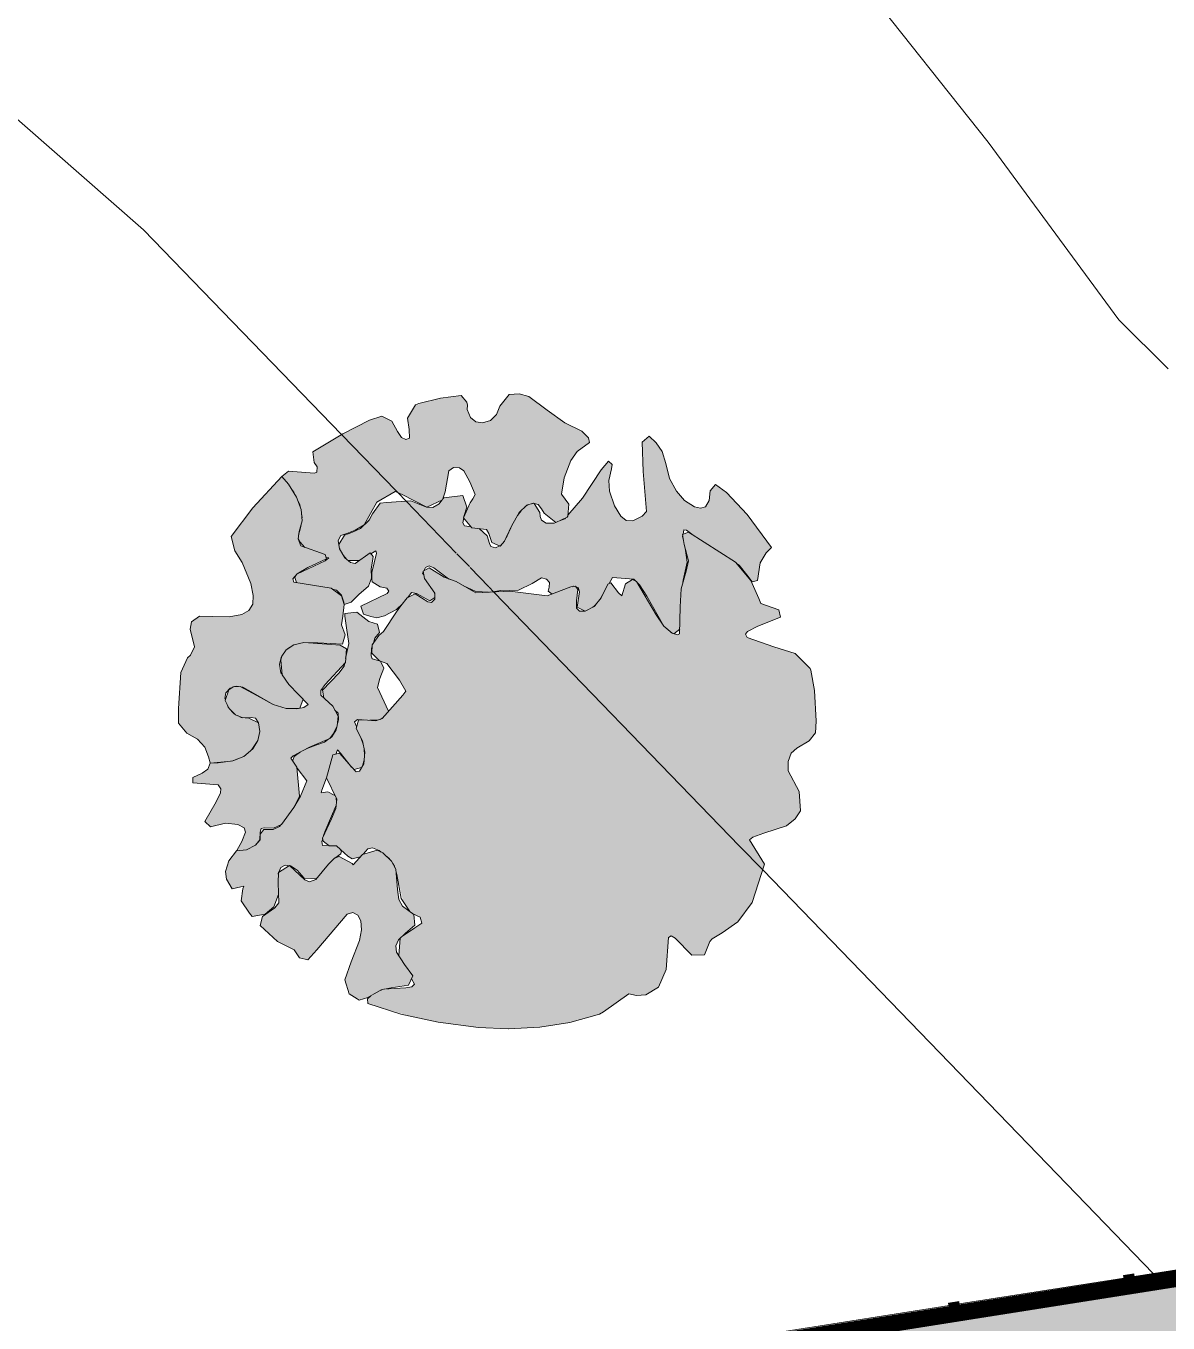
# Model space of a CAD drawing. Header units: metres. Extents: x -490 to 202, y -217 to 332.
# Drawn here: x -93.03 to -79.69, y 69.13 to 84.29 of the extents above; entities that cross this region are included whole.
import ezdxf

# ---------------------------------------------------------------- set-up
doc = ezdxf.new("R2010")
doc.units = ezdxf.units.M
doc.layers.add('1 arbol_dwg', color=8, linetype='Continuous', lineweight=9, true_color=0x767676)
doc.layers.add('C-TOPO-MAJR', color=66, linetype='Continuous', lineweight=18, true_color=0x647b04)
for name, color, linetype, lineweight in [('A-DETL-GENF', 7, 'Continuous', 9), ('A-DETL-THIN', 7, 'Continuous', 9), ('A-FLOR-HRAL', 7, 'Continuous', 9)]:
    doc.layers.add(name, color=color, linetype=linetype, lineweight=lineweight)
doc.layers.add('CUANT MURO PERIMETRAL H2.10', color=4, linetype='Continuous')

# ---------------------------------------------------------------- blocks, each defined once
blk = doc.blocks.new('Barandilla - Plaques lisses - 200x25x4 cm-1834619-PLANTA DE MURO PERIMETRAL')
at = {"layer": 'A-FLOR-HRAL', "true_color": 0xc8cac5}
blk.add_hatch(color=9, dxfattribs=at).paths.add_polyline_path([(0, -1), (0, 1), (0.02, 1), (0.009, -1)])
at = {"layer": 'A-FLOR-HRAL'}
for p, q in [((0.02, 0.975), (0.02, -0.975)), ((0.02, 0.975), (0.02, -0.975)), ((0.03, -0.975), (0.03, 0.975))]:
    blk.add_line(p, q, dxfattribs=at)
blk = doc.blocks.new('Barandilla - Poteau du milieu - 12x12x4 cm-1834624-PLANTA DE MURO PERIMETRAL')
at = {"layer": 'A-FLOR-HRAL', "true_color": 0xc8cac5}
blk.add_hatch(color=9, dxfattribs=at).paths.add_polyline_path([(0, -0.035), (0, 0.035), (0.02, 0.035), (0.02, 0.06), (0.06, 0.06), (0.06, -0.06), (0.02, -0.06), (0.02, -0.035)])
at = {"layer": 'A-FLOR-HRAL'}
for p, q in [((0.02, 0.035), (0, 0.035)), ((0.06, 0.06), (0.02, 0.06)), ((0.02, 0.06), (0.02, 0.035)), ((0.06, 0.06), (0.06, -0.06)), ((0, -0.035), (0.02, -0.035)), ((0.02, -0.035), (0.02, -0.06)), ((0.02, -0.06), (0.06, -0.06))]:
    blk.add_line(p, q, dxfattribs=at)
blk = doc.blocks.new('Barandilla - Plaques lisses - 200x25x4 cm-1834626-PLANTA DE MURO PERIMETRAL')
at = {"layer": 'A-FLOR-HRAL', "true_color": 0xc8cac5}
blk.add_hatch(color=9, dxfattribs=at).paths.add_polyline_path([(0, -1), (0, 1), (0.02, 1), (0.009, -1)])
at = {"layer": 'A-FLOR-HRAL'}
for p, q in [((0.02, 0.975), (0.02, -0.975)), ((0.02, 0.975), (0.02, -0.975)), ((0.03, -0.975), (0.03, 0.975))]:
    blk.add_line(p, q, dxfattribs=at)
blk = doc.blocks.new('Barandilla - Plaques lisses - 200x25x4 cm-1834631-PLANTA DE MURO PERIMETRAL')
at = {"layer": 'A-FLOR-HRAL', "true_color": 0xc8cac5}
blk.add_hatch(color=9, dxfattribs=at).paths.add_polyline_path([(0, -1), (0, 1), (0.02, 1), (0.009, -1)])
at = {"layer": 'A-FLOR-HRAL'}
for p, q in [((0.02, 0.975), (0.02, -0.975)), ((0.02, 0.975), (0.02, -0.975)), ((0.03, -0.975), (0.03, 0.975))]:
    blk.add_line(p, q, dxfattribs=at)
blk = doc.blocks.new('Barandilla - Barandilla-1832181-PLANTA DE MURO PERIMETRAL')
at = {"extrusion": (0, 0, -1), "zscale": -1, "rotation": 81.04723222798538}
for name, p in [('Barandilla - Plaques lisses - 200x25x4 cm-1834619-PLANTA DE MURO PERIMETRAL', (79.114, 69.799)), ('Barandilla - Plaques lisses - 200x25x4 cm-1834626-PLANTA DE MURO PERIMETRAL', (81.159, 69.477)), ('Barandilla - Poteau du milieu - 12x12x4 cm-1834624-PLANTA DE MURO PERIMETRAL', (80.136, 69.638)), ('Barandilla - Plaques lisses - 200x25x4 cm-1834631-PLANTA DE MURO PERIMETRAL', (83.203, 69.155)), ('Barandilla - Poteau du milieu - 12x12x4 cm-1834624-PLANTA DE MURO PERIMETRAL', (82.181, 69.316))]:
    blk.add_blockref(name, p, dxfattribs=at)
blk = doc.blocks.new('1 arbol_dwg-V97-PLANTA DE MURO PERIMETRAL')
at = {"layer": 'A-DETL-GENF', "true_color": 0x004c00, "transparency": 33554483}
for points in [[(-4.917, 6.694), (-4.838, 6.722), (-4.635, 6.907), (-4.597, 7.002), (-4.601, 7.11), (-4.581, 7.254), (-4.616, 7.297), (-4.79, 7.173), (-4.848, 7.188), (-4.91, 7.241), (-4.973, 7.345), (-4.987, 7.442), (-4.958, 7.499), (-4.788, 7.561), (-4.684, 7.626), (-4.538, 7.89), (-4.323, 8.013), (-4.239, 7.981), (-3.95, 7.832), (-3.769, 7.917), (-3.735, 8.023), (-3.695, 8.258), (-3.641, 8.297), (-3.572, 8.292), (-3.52, 8.258), (-3.405, 8.023), (-3.386, 7.981), (-3.523, 7.708), (-3.425, 7.592), (-3.255, 7.572), (-3.227, 7.522), (-3.192, 7.419), (-3.094, 7.377), (-3.045, 7.433), (-2.963, 7.61), (-2.871, 7.77), (-2.784, 7.854), (-2.708, 7.879), (-2.652, 7.861), (-2.581, 7.76), (-2.443, 7.651), (-2.304, 7.727), (-2.294, 7.868), (-2.377, 7.984), (-2.348, 8.175), (-2.268, 8.376), (-2.194, 8.484), (-2.052, 8.586), (-2.062, 8.643), (-2.16, 8.729), (-2.34, 8.816), (-2.759, 9.123), (-2.874, 9.157), (-2.989, 9.15), (-3.1, 9.012), (-3.136, 8.914), (-3.208, 8.846), (-3.302, 8.817), (-3.378, 8.829), (-3.442, 8.881), (-3.482, 8.972), (-3.484, 9.058), (-3.55, 9.135), (-3.794, 9.105), (-4.083, 9.026), (-4.178, 8.871), (-4.154, 8.638), (-4.196, 8.624), (-4.247, 8.647), (-4.296, 8.717), (-4.36, 8.837), (-4.479, 8.895), (-4.622, 8.848), (-4.933, 8.69), (-5.283, 8.479), (-5.269, 8.352), (-5.235, 8.301), (-5.237, 8.242), (-5.263, 8.228), (-5.569, 8.251), (-5.648, 8.191), (-5.532, 8.042), (-5.474, 7.95), (-5.422, 7.805), (-5.41, 7.673), (-5.454, 7.471), (-5.416, 7.404), (-5.376, 7.361), (-5.141, 7.277), (-5.123, 7.247), (-5.099, 7.238), (-5.142, 7.204), (-5.478, 7.038), (-5.494, 7.009), (-5.474, 6.951), (-5.008, 6.863), (-4.946, 6.793), (-4.922, 6.722)], [(-5.995, 3.049), (-5.843, 3.077), (-5.739, 3.161), (-5.685, 3.304), (-5.686, 3.563), (-5.658, 3.621), (-5.608, 3.647), (-5.544, 3.639), (-5.466, 3.589), (-5.377, 3.498), (-5.243, 3.49), (-5.029, 3.731), (-4.958, 3.779), (-4.949, 3.817), (-5.005, 3.864), (-5.026, 3.875), (-5.171, 3.879), (-5.176, 3.938), (-5.158, 3.993), (-5.144, 4.039), (-5.008, 4.382), (-5.026, 4.463), (-5.125, 4.502), (-5.187, 4.494), (-5.181, 4.526), (-5.105, 4.74), (-5.049, 4.937), (-5.009, 4.958), (-4.995, 4.994), (-4.943, 4.937), (-4.803, 4.766), (-4.714, 4.789), (-4.69, 4.856), (-4.681, 4.94), (-4.697, 5.061), (-4.718, 5.128), (-4.779, 5.246), (-4.779, 5.282), (-4.797, 5.324), (-4.763, 5.35), (-4.533, 5.341), (-4.463, 5.372), (-4.399, 5.446), (-4.529, 5.724), (-4.46, 5.964), (-4.507, 6.034), (-4.594, 6.073), (-4.604, 6.096), (-4.589, 6.221), (-4.559, 6.299), (-4.51, 6.379), (-4.529, 6.465), (-4.628, 6.496), (-4.769, 6.604), (-4.909, 6.589), (-4.91, 6.559), (-4.863, 6.238), (-4.92, 5.972), (-5.051, 5.819), (-5.17, 5.689), (-5.157, 5.604), (-5.042, 5.491), (-5.026, 5.461), (-4.989, 5.425), (-4.989, 5.333), (-5.013, 5.229), (-5.084, 5.129), (-5.096, 5.124), (-5.146, 5.086), (-5.364, 5.006), (-5.491, 4.927), (-5.505, 4.909), (-5.515, 4.856), (-5.355, 4.633), (-5.439, 4.436), (-5.505, 4.32), (-5.673, 4.1), (-5.746, 4.063), (-5.858, 4.063), (-5.898, 4.01), (-5.905, 3.935), (-5.954, 3.881), (-6.061, 3.829), (-6.175, 3.815), (-6.265, 3.7), (-6.305, 3.573), (-6.295, 3.483), (-6.226, 3.371), (-6.09, 3.402), (-6.102, 3.37), (-6.12, 3.233), (-6.023, 3.086)]]:
    blk.add_hatch(color=98, dxfattribs=at).paths.add_polyline_path(points)
at = {"layer": 'A-DETL-GENF', "true_color": 0x2f4c26, "transparency": 33554483}
for points in [[(-1.065, 6.352), (-0.997, 6.404), (-0.979, 6.877), (-0.912, 7.203), (-0.955, 7.54), (-0.947, 7.568), (-0.917, 7.563), (-0.812, 7.487), (-0.303, 7.154), (-0.149, 6.959), (-0.086, 6.976), (-0.051, 7.188), (0.012, 7.297), (0.078, 7.362), (-0.21, 7.747), (-0.477, 8.023), (-0.578, 8.095), (-0.64, 8.022), (-0.651, 7.909), (-0.696, 7.835), (-0.752, 7.818), (-0.825, 7.835), (-0.939, 7.91), (-1.037, 8.023), (-1.114, 8.165), (-1.2, 8.481), (-1.27, 8.585), (-1.353, 8.66), (-1.437, 8.593), (-1.406, 8.023), (-1.386, 7.781), (-1.435, 7.725), (-1.545, 7.672), (-1.622, 7.674), (-1.686, 7.727), (-1.759, 7.847), (-1.817, 8.023), (-1.825, 8.143), (-1.787, 8.329), (-1.828, 8.371), (-1.915, 8.267), (-2.16, 7.903), (-2.34, 7.696), (-2.464, 7.646), (-2.569, 7.651), (-2.613, 7.679), (-2.652, 7.802), (-2.708, 7.875), (-2.772, 7.858), (-2.851, 7.789), (-2.892, 7.734), (-3.001, 7.522), (-3.056, 7.419), (-3.094, 7.377), (-3.15, 7.355), (-3.204, 7.37), (-3.227, 7.431), (-3.255, 7.506), (-3.342, 7.582), (-3.513, 7.612), (-3.532, 7.648), (-3.504, 7.769), (-3.484, 7.833), (-3.53, 7.968), (-3.755, 7.942), (-3.769, 7.917), (-3.807, 7.869), (-3.881, 7.829), (-3.96, 7.832), (-4.139, 7.905), (-4.498, 7.877), (-4.684, 7.624), (-4.729, 7.583), (-4.91, 7.509), (-4.92, 7.499), (-4.98, 7.395), (-4.96, 7.325), (-4.891, 7.225), (-4.871, 7.208), (-4.742, 7.207), (-4.616, 7.297), (-4.606, 7.285), (-4.549, 7.322), (-4.541, 7.294), (-4.595, 7.07), (-4.589, 6.96), (-4.499, 6.902), (-4.421, 6.885), (-4.395, 6.849), (-4.415, 6.822), (-4.723, 6.674), (-4.694, 6.583), (-4.537, 6.538), (-4.418, 6.577), (-4.302, 6.642), (-4.199, 6.752), (-4.131, 6.834), (-4.067, 6.82), (-3.918, 6.736), (-3.859, 6.775), (-3.864, 6.834), (-3.984, 7.012), (-4.001, 7.061), (-3.979, 7.109), (-3.968, 7.126), (-3.924, 7.145), (-3.87, 7.121), (-3.681, 6.987), (-3.608, 6.962), (-3.504, 6.904), (-3.378, 6.846), (-3.205, 6.838), (-3.045, 6.859), (-2.879, 6.861), (-2.613, 7.006), (-2.544, 6.982), (-2.52, 6.952), (-2.534, 6.848), (-2.489, 6.814), (-2.215, 6.907), (-2.182, 6.893), (-2.168, 6.844), (-2.194, 6.663), (-2.1, 6.616), (-1.982, 6.688), (-1.906, 6.794), (-1.783, 7.008), (-1.526, 6.986), (-1.465, 6.925), (-1.271, 6.598), (-1.182, 6.44), (-1.081, 6.357)], [(-6.173, 3.819), (-6.061, 3.829), (-5.954, 3.881), (-5.905, 3.943), (-5.901, 4.033), (-5.887, 4.077), (-5.853, 4.083), (-5.745, 4.08), (-5.651, 4.123), (-5.505, 4.32), (-5.439, 4.453), (-5.47, 4.792), (-5.543, 4.897), (-5.515, 4.927), (-5.323, 5.028), (-5.084, 5.129), (-5.042, 5.187), (-4.999, 5.278), (-4.989, 5.388), (-5.049, 5.505), (-5.19, 5.634), (-5.19, 5.689), (-5.085, 5.819), (-4.904, 6.018), (-4.892, 6.177), (-4.963, 6.22), (-5.389, 6.25), (-5.506, 6.223), (-5.595, 6.163), (-5.648, 6.091), (-5.657, 6.044), (-5.644, 5.871), (-5.564, 5.759), (-5.339, 5.527), (-5.389, 5.492), (-5.47, 5.476), (-5.594, 5.48), (-5.749, 5.524), (-6.133, 5.737), (-6.214, 5.733), (-6.265, 5.695), (-6.308, 5.572), (-6.262, 5.477), (-6.189, 5.404), (-6.104, 5.37), (-6.005, 5.375), (-5.953, 5.364), (-5.918, 5.31), (-5.904, 5.209), (-5.926, 5.106), (-5.986, 5.008), (-6.089, 4.917), (-6.22, 4.866), (-6.486, 4.84), (-6.51, 4.771), (-6.578, 4.723), (-6.686, 4.674), (-6.685, 4.61), (-6.391, 4.587), (-6.359, 4.541), (-6.362, 4.495), (-6.415, 4.387), (-6.546, 4.159), (-6.482, 4.095), (-6.304, 4.137), (-6.161, 4.123), (-6.086, 4.086), (-6.073, 4.032), (-6.113, 3.924)], [(-4.744, 2.072), (-4.642, 2.1), (-4.485, 2.191), (-4.369, 2.216), (-4.167, 2.245), (-4.116, 2.354), (-4.306, 2.633), (-4.316, 2.706), (-4.285, 2.775), (-4.093, 2.948), (-4.104, 3.07), (-4.236, 3.168), (-4.281, 3.247), (-4.296, 3.363), (-4.323, 3.614), (-4.366, 3.696), (-4.465, 3.791), (-4.532, 3.825), (-4.705, 3.774), (-4.811, 3.652), (-4.848, 3.681), (-4.976, 3.751), (-5.031, 3.73), (-5.14, 3.614), (-5.251, 3.48), (-5.324, 3.454), (-5.377, 3.478), (-5.558, 3.643), (-5.686, 3.563), (-5.689, 3.443), (-5.682, 3.209), (-5.729, 3.15), (-5.873, 3.048), (-5.899, 2.942), (-5.697, 2.754), (-5.503, 2.66), (-5.442, 2.565), (-5.344, 2.542), (-5.238, 2.66), (-4.884, 3.075), (-4.815, 3.093), (-4.758, 3.062), (-4.723, 2.997), (-4.714, 2.891), (-4.739, 2.769), (-4.912, 2.309), (-4.848, 2.139), (-4.768, 2.085)]]:
    blk.add_hatch(color=89, dxfattribs=at).paths.add_polyline_path(points)
at = {"layer": 'A-DETL-GENF', "true_color": 0x424c26, "transparency": 33554483}
blk.add_hatch(color=69, dxfattribs=at).paths.add_polyline_path([(-6.486, 4.842), (-6.219, 4.869), (-6.089, 4.917), (-5.986, 5.015), (-5.926, 5.106), (-5.904, 5.209), (-5.919, 5.311), (-6.041, 5.37), (-6.121, 5.372), (-6.205, 5.416), (-6.275, 5.495), (-6.312, 5.595), (-6.302, 5.66), (-6.249, 5.716), (-6.18, 5.74), (-6.101, 5.727), (-5.749, 5.524), (-5.594, 5.48), (-5.437, 5.483), (-5.399, 5.588), (-5.515, 5.709), (-5.606, 5.819), (-5.657, 5.897), (-5.675, 5.997), (-5.644, 6.097), (-5.564, 6.187), (-5.506, 6.223), (-5.389, 6.25), (-4.936, 6.236), (-4.91, 6.351), (-4.95, 6.455), (-4.917, 6.694), (-4.949, 6.795), (-5.071, 6.884), (-5.505, 6.956), (-5.518, 6.993), (-5.467, 7.051), (-5.343, 7.125), (-5.123, 7.227), (-5.141, 7.277), (-5.423, 7.378), (-5.455, 7.461), (-5.444, 7.547), (-5.41, 7.673), (-5.422, 7.805), (-5.474, 7.95), (-5.569, 8.101), (-5.648, 8.191), (-5.985, 7.823), (-6.238, 7.488), (-6.196, 7.32), (-6.112, 7.184), (-6.01, 6.94), (-5.98, 6.801), (-5.987, 6.699), (-6.033, 6.624), (-6.116, 6.577), (-6.261, 6.551), (-6.608, 6.558), (-6.703, 6.493), (-6.719, 6.404), (-6.667, 6.2), (-6.715, 6.102), (-6.748, 6.071), (-6.828, 5.899), (-6.855, 5.306), (-6.757, 5.189), (-6.631, 5.122), (-6.548, 5.025), (-6.492, 4.866), (-6.487, 4.843)])
at = {"layer": 'A-DETL-GENF', "true_color": 0x4f7f3f, "transparency": 33554483}
blk.add_hatch(color=87, dxfattribs=at).paths.add_polyline_path([(-2.996, 1.735), (-2.631, 1.754), (-2.28, 1.81), (-1.935, 1.907), (-1.888, 1.933), (-1.593, 2.146), (-1.503, 2.126), (-1.391, 2.132), (-1.245, 2.221), (-1.153, 2.43), (-1.129, 2.801), (-1.096, 2.821), (-1.051, 2.795), (-0.856, 2.598), (-0.705, 2.601), (-0.644, 2.757), (-0.617, 2.789), (-0.5, 2.856), (-0.319, 2.984), (-0.148, 3.213), (-0.005, 3.658), (-0.179, 3.943), (-0.143, 3.976), (0.252, 4.107), (0.353, 4.188), (0.415, 4.282), (0.398, 4.507), (0.27, 4.749), (0.27, 4.861), (0.308, 4.955), (0.373, 5.014), (0.528, 5.112), (0.59, 5.194), (0.598, 5.329), (0.579, 5.688), (0.528, 5.948), (0.352, 6.12), (-0.207, 6.309), (-0.229, 6.347), (-0.204, 6.377), (-0.084, 6.439), (0.18, 6.547), (0.161, 6.633), (-0.05, 6.706), (-0.072, 6.764), (-0.164, 6.976), (-0.345, 7.188), (-0.894, 7.54), (-0.963, 7.514), (-0.944, 7.394), (-0.893, 7.203), (-0.979, 6.877), (-0.998, 6.35), (-1.023, 6.339), (-1.086, 6.359), (-1.182, 6.44), (-1.271, 6.572), (-1.5, 6.964), (-1.549, 6.986), (-1.63, 6.937), (-1.672, 6.794), (-1.711, 6.832), (-1.803, 6.949), (-1.837, 6.931), (-1.913, 6.772), (-1.998, 6.669), (-2.101, 6.615), (-2.168, 6.616), (-2.202, 6.653), (-2.202, 6.736), (-2.186, 6.87), (-2.215, 6.907), (-2.268, 6.899), (-2.544, 6.794), (-2.983, 6.848), (-3.378, 6.831), (-3.608, 6.962), (-3.75, 7.012), (-3.926, 7.124), (-3.995, 7.084), (-3.979, 6.997), (-3.858, 6.826), (-3.86, 6.757), (-3.898, 6.718), (-3.942, 6.727), (-4.088, 6.82), (-4.183, 6.772), (-4.308, 6.61), (-4.46, 6.379), (-4.513, 6.333), (-4.589, 6.221), (-4.594, 6.126), (-4.507, 6.034), (-4.418, 6.006), (-4.27, 5.809), (-4.199, 5.683), (-4.232, 5.635), (-4.473, 5.361), (-4.547, 5.336), (-4.749, 5.341), (-4.779, 5.246), (-4.705, 5.102), (-4.678, 4.967), (-4.69, 4.834), (-4.737, 4.746), (-4.778, 4.74), (-4.848, 4.813), (-4.972, 4.958), (-5.049, 4.937), (-5.125, 4.667), (-5.004, 4.419), (-5.015, 4.312), (-5.066, 4.188), (-5.171, 3.965), (-5.163, 3.928), (-5.093, 3.875), (-5.007, 3.875), (-4.824, 3.721), (-4.731, 3.745), (-4.643, 3.837), (-4.587, 3.849), (-4.51, 3.821), (-4.446, 3.774), (-4.366, 3.696), (-4.316, 3.602), (-4.229, 3.223), (-4.125, 3.085), (-4.03, 3.04), (-4.01, 2.97), (-4.237, 2.82), (-4.262, 2.796), (-4.279, 2.591), (-4.116, 2.354), (-4.132, 2.321), (-4.096, 2.258), (-4.129, 2.225), (-4.306, 2.208), (-4.485, 2.186), (-4.512, 2.175), (-4.646, 2.085), (-4.642, 2.03), (-4.167, 1.889), (-3.82, 1.813), (-3.35, 1.752), (-3.001, 1.735)])
at = {"layer": 'A-DETL-THIN', "color": 76, "true_color": 0x3f7f00}
for p, q in [((-2.851, 7.789), (-2.892, 7.734)), ((-2.772, 7.858), (-2.805, 7.834)), ((-2.7, 7.877), (-2.729, 7.872)), ((-4.976, 7.364), (-4.96, 7.325)), ((-4.926, 7.268), (-4.891, 7.225)), ((-4.871, 7.208), (-4.742, 7.207)), ((-3.859, 6.808), (-3.861, 6.83)), ((-1.934, 6.746), (-1.887, 6.826)), ((-2.01, 6.663), (-1.982, 6.688)), ((-1.065, 6.352), (-0.997, 6.404)), ((-5.594, 5.48), (-5.453, 5.479)), ((-4.618, 5.341), (-4.533, 5.341)), ((-4.499, 5.352), (-4.463, 5.372)), ((-5.996, 5), (-5.926, 5.106)), ((-4.697, 5.061), (-4.718, 5.128)), ((-6.229, 4.865), (-6.089, 4.917)), ((-4.699, 4.817), (-4.687, 4.869)), ((-4.681, 4.94), (-4.684, 4.997)), ((-4.803, 4.766), (-4.714, 4.789)), ((-5.008, 4.382), (-5.013, 4.437)), ((-5.002, 3.871), (-5.026, 3.875)), ((-4.262, 2.796), (-4.279, 2.591)), ((-4.477, 2.193), (-4.512, 2.175))]:
    blk.add_line(p, q, dxfattribs=at)
at = {"layer": 'A-DETL-THIN', "color": 76, "true_color": 0x3f7f00, "flags": 128}
for points in [[(-5.056, 6.873), (-5.008, 6.863), (-4.949, 6.804), (-4.922, 6.722), (-4.917, 6.694), (-4.838, 6.722), (-4.747, 6.812), (-4.635, 6.907), (-4.597, 7.002), (-4.601, 7.11), (-4.585, 7.202), (-4.581, 7.254), (-4.616, 7.297), (-4.79, 7.173), (-4.845, 7.185), (-4.91, 7.241), (-4.973, 7.345), (-4.987, 7.442), (-4.958, 7.499), (-4.888, 7.524), (-4.788, 7.561), (-4.684, 7.626), (-4.538, 7.89), (-4.323, 8.013), (-4.239, 7.981), (-3.95, 7.832), (-3.769, 7.917), (-3.738, 8.009), (-3.695, 8.258), (-3.641, 8.297), (-3.572, 8.292), (-3.52, 8.258), (-3.451, 8.128), (-3.386, 7.981), (-3.413, 7.93), (-3.445, 7.883), (-3.523, 7.708), (-3.425, 7.592), (-3.255, 7.572), (-3.227, 7.522), (-3.192, 7.419), (-3.094, 7.377), (-3.045, 7.433), (-2.963, 7.61), (-2.871, 7.77), (-2.784, 7.854), (-2.708, 7.879), (-2.652, 7.861), (-2.61, 7.811), (-2.581, 7.76), (-2.443, 7.651), (-2.312, 7.713), (-2.304, 7.727), (-2.294, 7.868), (-2.377, 7.984), (-2.348, 8.175), (-2.268, 8.376), (-2.194, 8.484), (-2.052, 8.586), (-2.062, 8.643), (-2.141, 8.72), (-2.34, 8.816), (-2.544, 8.965), (-2.759, 9.123), (-2.874, 9.157), (-2.989, 9.15), (-3.1, 9.012), (-3.136, 8.914), (-3.208, 8.846), (-3.302, 8.817), (-3.378, 8.829), (-3.442, 8.881), (-3.482, 8.972), (-3.478, 9.025), (-3.484, 9.058), (-3.55, 9.135), (-3.794, 9.105), (-4.046, 9.043), (-4.083, 9.026), (-4.178, 8.871), (-4.159, 8.739), (-4.154, 8.638), (-4.196, 8.624), (-4.247, 8.647), (-4.296, 8.717), (-4.36, 8.837), (-4.479, 8.895), (-4.622, 8.848), (-4.933, 8.69), (-5.283, 8.479), (-5.269, 8.352), (-5.235, 8.301), (-5.237, 8.242), (-5.263, 8.228), (-5.569, 8.251), (-5.648, 8.191)], [(-0.332, 7.172), (-0.303, 7.154), (-0.211, 7.042), (-0.149, 6.959), (-0.086, 6.976), (-0.055, 7.18), (0.012, 7.297), (0.078, 7.362), (-0.21, 7.747), (-0.448, 8.002), (-0.578, 8.095), (-0.64, 8.022), (-0.651, 7.909), (-0.696, 7.835), (-0.752, 7.818), (-0.825, 7.835), (-0.939, 7.91), (-1.036, 8.02), (-1.114, 8.165), (-1.16, 8.341), (-1.2, 8.481), (-1.27, 8.585), (-1.353, 8.66), (-1.437, 8.593), (-1.425, 8.247), (-1.386, 7.781), (-1.435, 7.725), (-1.545, 7.672), (-1.622, 7.674), (-1.686, 7.727), (-1.759, 7.847), (-1.817, 8.019), (-1.825, 8.143), (-1.795, 8.278), (-1.787, 8.329), (-1.828, 8.371), (-1.915, 8.267), (-2.132, 7.935), (-2.304, 7.737)], [(-5.389, 6.25), (-5.227, 6.245), (-4.938, 6.229), (-4.906, 6.339), (-4.95, 6.455), (-4.932, 6.559), (-4.917, 6.694), (-4.949, 6.795), (-5.071, 6.884), (-5.505, 6.956), (-5.518, 6.993), (-5.467, 7.051), (-5.343, 7.125), (-5.123, 7.227), (-5.141, 7.277), (-5.423, 7.378), (-5.455, 7.461), (-5.444, 7.547), (-5.41, 7.673), (-5.422, 7.805), (-5.474, 7.95), (-5.569, 8.101), (-5.648, 8.191), (-5.985, 7.823), (-6.238, 7.488), (-6.196, 7.32), (-6.112, 7.184), (-6.01, 6.94), (-5.98, 6.801), (-5.987, 6.699), (-6.033, 6.624), (-6.116, 6.577), (-6.261, 6.551), (-6.458, 6.555), (-6.608, 6.558), (-6.703, 6.493), (-6.719, 6.404), (-6.667, 6.2), (-6.715, 6.102), (-6.748, 6.071), (-6.828, 5.899), (-6.854, 5.477), (-6.855, 5.306), (-6.757, 5.189), (-6.631, 5.122), (-6.548, 5.025), (-6.503, 4.914), (-6.486, 4.842), (-6.486, 4.84), (-6.279, 4.858)], [(-5.532, 8.042), (-5.505, 8.007), (-5.49, 7.976)], [(-5.459, 7.908), (-5.437, 7.861), (-5.432, 7.834)], [(-3.776, 7.914), (-3.807, 7.869), (-3.881, 7.829), (-3.955, 7.83), (-4.062, 7.873), (-4.139, 7.905), (-4.422, 7.885), (-4.498, 7.877), (-4.585, 7.755), (-4.625, 7.679), (-4.729, 7.583), (-4.827, 7.536), (-4.916, 7.506), (-4.98, 7.395)], [(-3.519, 7.718), (-3.518, 7.721), (-3.484, 7.833), (-3.53, 7.968), (-3.755, 7.942), (-3.764, 7.93)], [(-5.417, 7.753), (-5.409, 7.71), (-5.412, 7.694)], [(-2.445, 7.653), (-2.464, 7.646), (-2.556, 7.643), (-2.613, 7.679), (-2.626, 7.721), (-2.633, 7.77), (-2.698, 7.876)], [(-5.422, 7.628), (-5.428, 7.59), (-5.45, 7.505)], [(-3.433, 7.602), (-3.513, 7.612), (-3.532, 7.648), (-3.521, 7.706)], [(-3.098, 7.379), (-3.15, 7.355), (-3.204, 7.37), (-3.221, 7.407), (-3.245, 7.497), (-3.342, 7.582)], [(-2.949, 7.634), (-3.012, 7.497), (-3.025, 7.477)], [(-2.333, 7.703), (-2.34, 7.696), (-2.402, 7.671)], [(-5.454, 7.471), (-5.436, 7.426), (-5.376, 7.361)], [(-4.606, 2.121), (-4.646, 2.085), (-4.642, 2.03), (-4.256, 1.908), (-3.82, 1.813), (-3.35, 1.752), (-3.001, 1.735), (-2.996, 1.735), (-2.631, 1.754), (-2.28, 1.81), (-1.935, 1.907), (-1.888, 1.933), (-1.593, 2.146), (-1.503, 2.126), (-1.391, 2.132), (-1.245, 2.221), (-1.153, 2.43), (-1.129, 2.801), (-1.096, 2.821), (-1.051, 2.795), (-0.856, 2.598), (-0.705, 2.601), (-0.644, 2.757), (-0.617, 2.789), (-0.5, 2.856), (-0.319, 2.984), (-0.148, 3.213), (-0.005, 3.658), (-0.179, 3.943), (-0.143, 3.976), (-0.013, 4.02), (0.252, 4.107), (0.353, 4.188), (0.415, 4.282), (0.398, 4.507), (0.27, 4.749), (0.27, 4.861), (0.308, 4.955), (0.373, 5.014), (0.518, 5.099), (0.59, 5.194), (0.598, 5.329), (0.579, 5.688), (0.535, 5.928), (0.528, 5.948), (0.352, 6.12), (0.103, 6.201), (-0.207, 6.309), (-0.229, 6.347), (-0.204, 6.377), (-0.084, 6.439), (0.18, 6.547), (0.161, 6.633), (-0.05, 6.706), (-0.072, 6.764), (-0.164, 6.976), (-0.345, 7.188), (-0.894, 7.54), (-0.963, 7.514), (-0.944, 7.394), (-0.893, 7.203), (-0.922, 7.083), (-0.979, 6.877), (-0.991, 6.665), (-0.998, 6.35), (-1.023, 6.339), (-1.086, 6.359), (-1.182, 6.44), (-1.271, 6.572), (-1.5, 6.964), (-1.549, 6.986), (-1.63, 6.937), (-1.672, 6.794), (-1.711, 6.832), (-1.803, 6.949), (-1.837, 6.931), (-1.913, 6.772), (-1.998, 6.669), (-2.101, 6.615), (-2.168, 6.616), (-2.202, 6.653), (-2.202, 6.736), (-2.186, 6.87), (-2.215, 6.907), (-2.268, 6.899), (-2.544, 6.794), (-2.983, 6.848), (-3.378, 6.831), (-3.48, 6.889), (-3.608, 6.962), (-3.75, 7.012), (-3.926, 7.124), (-3.995, 7.084), (-3.979, 6.997), (-3.858, 6.826), (-3.86, 6.757), (-3.898, 6.718), (-3.942, 6.727), (-4.088, 6.82), (-4.183, 6.772), (-4.255, 6.678), (-4.308, 6.61), (-4.46, 6.379), (-4.513, 6.333), (-4.589, 6.221), (-4.594, 6.126), (-4.507, 6.034), (-4.418, 6.006), (-4.27, 5.809), (-4.199, 5.683), (-4.232, 5.635), (-4.473, 5.361), (-4.547, 5.336), (-4.695, 5.346), (-4.749, 5.341), (-4.779, 5.246), (-4.705, 5.102), (-4.678, 4.967), (-4.69, 4.834), (-4.737, 4.746), (-4.778, 4.74), (-4.838, 4.801), (-4.972, 4.958), (-5.049, 4.937), (-5.125, 4.667), (-5.004, 4.419), (-5.015, 4.312), (-5.066, 4.188), (-5.171, 3.965), (-5.163, 3.928), (-5.093, 3.875), (-5.007, 3.875), (-4.959, 3.833), (-4.874, 3.755), (-4.824, 3.721), (-4.731, 3.745)], [(-0.951, 7.441), (-0.963, 7.492), (-0.961, 7.5)], [(-0.958, 7.516), (-0.947, 7.568), (-0.917, 7.563), (-0.841, 7.506)], [(-4.606, 7.285), (-4.549, 7.322), (-4.541, 7.294), (-4.595, 7.07), (-4.595, 6.99), (-4.589, 6.96), (-4.499, 6.902), (-4.421, 6.885), (-4.395, 6.849), (-4.415, 6.822), (-4.723, 6.674), (-4.694, 6.583), (-4.605, 6.553), (-4.537, 6.538), (-4.447, 6.561), (-4.308, 6.637), (-4.233, 6.706)], [(-3.074, 7.399), (-3.083, 7.386), (-3.088, 7.383)], [(-0.959, 6.952), (-0.957, 6.98), (-0.909, 7.188), (-0.933, 7.353)], [(-5.131, 7.249), (-5.099, 7.238), (-5.142, 7.204), (-5.47, 7.047)], [(-3.987, 7.089), (-3.968, 7.126), (-3.924, 7.145), (-3.87, 7.121), (-3.699, 6.996), (-3.681, 6.987)], [(-5.478, 7.038), (-5.494, 7.009), (-5.474, 6.951)], [(-3.987, 7.04), (-4.001, 7.061), (-3.994, 7.075)], [(-3.205, 6.838), (-3.089, 6.858), (-2.879, 6.861), (-2.72, 6.94), (-2.613, 7.006), (-2.552, 6.992), (-2.52, 6.952), (-2.524, 6.896), (-2.534, 6.848), (-2.489, 6.814)], [(-1.822, 6.939), (-1.783, 7.008), (-1.533, 6.992), (-1.509, 6.968)], [(-4.174, 6.777), (-4.131, 6.834), (-4.074, 6.824), (-3.918, 6.736), (-3.859, 6.775)], [(-3.522, 6.913), (-3.379, 6.846), (-3.231, 6.837)], [(-2.248, 6.902), (-2.239, 6.907), (-2.231, 6.905)], [(-2.209, 6.899), (-2.182, 6.893), (-2.168, 6.844), (-2.194, 6.663), (-2.101, 6.615)], [(-1.493, 6.953), (-1.465, 6.925), (-1.381, 6.792), (-1.182, 6.44), (-1.081, 6.357)], [(-4.581, 6.232), (-4.559, 6.299), (-4.507, 6.367), (-4.529, 6.465), (-4.628, 6.496), (-4.769, 6.604), (-4.909, 6.589), (-4.91, 6.559), (-4.892, 6.422), (-4.863, 6.238), (-4.901, 6.062)], [(-5.586, 6.168), (-5.58, 6.177), (-5.506, 6.223)], [(-5.645, 5.883), (-5.657, 5.897), (-5.675, 5.997), (-5.649, 6.085)], [(-5.647, 6.093), (-5.647, 6.094), (-5.641, 6.101)], [(-4.51, 6.037), (-4.589, 6.061), (-4.604, 6.096), (-4.598, 6.179), (-4.59, 6.206)], [(-4.912, 6.009), (-4.92, 5.972), (-4.982, 5.891), (-5.17, 5.692), (-5.157, 5.604)], [(-4.399, 5.446), (-4.529, 5.724), (-4.5, 5.829), (-4.455, 5.952), (-4.494, 6.03)], [(-6.306, 5.579), (-6.312, 5.595), (-6.302, 5.66), (-6.249, 5.716), (-6.225, 5.725)], [(-6.199, 5.734), (-6.18, 5.74), (-6.154, 5.736)], [(-6.121, 5.73), (-6.101, 5.727), (-5.979, 5.657), (-5.749, 5.524)], [(-6.267, 5.487), (-6.275, 5.495), (-6.286, 5.527)], [(-5.437, 5.483), (-5.399, 5.588), (-5.41, 5.6)], [(-5.026, 5.461), (-4.989, 5.425), (-4.985, 5.35), (-4.997, 5.299)], [(-6.196, 5.412), (-6.205, 5.416), (-6.233, 5.448)], [(-6.109, 5.372), (-6.121, 5.372), (-6.158, 5.392)], [(-5.904, 5.209), (-5.919, 5.311), (-6.041, 5.37), (-6.074, 5.371)], [(-4.773, 5.267), (-4.797, 5.324), (-4.763, 5.35), (-4.706, 5.345)], [(-5.004, 5.266), (-5.013, 5.229), (-5.063, 5.148), (-5.078, 5.137)], [(-5.096, 5.124), (-5.146, 5.086), (-5.251, 5.049), (-5.364, 5.006)], [(-5.427, 4.973), (-5.502, 4.919), (-5.52, 4.864)], [(-5.014, 4.946), (-4.995, 4.994), (-4.959, 4.958), (-4.831, 4.794)], [(-5.469, 4.781), (-5.355, 4.633), (-5.429, 4.455), (-5.505, 4.32)], [(-5.026, 4.463), (-5.109, 4.505), (-5.187, 4.494), (-5.181, 4.526), (-5.125, 4.667)], [(-5.158, 3.993), (-5.144, 4.039), (-5.011, 4.351)], [(-5.658, 4.12), (-5.673, 4.1), (-5.746, 4.063), (-5.858, 4.063), (-5.898, 4.01), (-5.898, 3.943), (-5.954, 3.881)], [(-5.099, 3.88), (-5.171, 3.879), (-5.179, 3.923), (-5.169, 3.956)], [(-6.175, 3.815), (-6.265, 3.7), (-6.305, 3.573), (-6.295, 3.483), (-6.226, 3.371), (-6.126, 3.393), (-6.09, 3.402), (-6.102, 3.37), (-6.12, 3.233), (-6.023, 3.086), (-5.995, 3.049), (-5.843, 3.077), (-5.739, 3.161), (-5.685, 3.304)], [(-5.03, 3.73), (-5.029, 3.731), (-4.958, 3.779), (-4.949, 3.817), (-4.975, 3.847)], [(-4.697, 3.777), (-4.643, 3.837), (-4.587, 3.849), (-4.51, 3.821), (-4.485, 3.801)], [(-5.682, 3.566), (-5.658, 3.621), (-5.608, 3.647), (-5.561, 3.641)], [(-5.555, 3.64), (-5.544, 3.639), (-5.466, 3.589), (-5.387, 3.498), (-5.243, 3.49)], [(-4.43, 3.757), (-4.395, 3.729), (-4.382, 3.711)], [(-4.351, 3.667), (-4.331, 3.638), (-4.325, 3.618)], [(-5.686, 3.533), (-5.688, 3.552), (-5.686, 3.556)], [(-4.315, 3.581), (-4.302, 3.537), (-4.252, 3.258), (-4.151, 3.105)], [(-4.125, 3.085), (-4.03, 3.04), (-4.01, 2.97), (-4.094, 2.917), (-4.237, 2.82)], [(-4.132, 2.321), (-4.096, 2.258), (-4.129, 2.225), (-4.197, 2.215), (-4.453, 2.198)]]:
    blk.add_lwpolyline(points, dxfattribs=at)
for points in [[(-6.415, 4.387), (-6.546, 4.159), (-6.482, 4.095), (-6.304, 4.137), (-6.161, 4.123), (-6.086, 4.086), (-6.073, 4.032), (-6.113, 3.924), (-6.173, 3.819), (-6.175, 3.815), (-6.061, 3.829), (-5.954, 3.881), (-5.905, 3.943), (-5.901, 4.033), (-5.887, 4.077), (-5.853, 4.083), (-5.745, 4.08), (-5.651, 4.123), (-5.505, 4.32), (-5.439, 4.453), (-5.47, 4.792), (-5.543, 4.897), (-5.515, 4.927), (-5.323, 5.028), (-5.084, 5.129), (-5.042, 5.187), (-4.999, 5.278), (-4.989, 5.388), (-5.049, 5.505), (-5.19, 5.634), (-5.19, 5.689), (-5.139, 5.759), (-4.904, 6.018), (-4.892, 6.177), (-4.963, 6.22), (-5.122, 6.232), (-5.389, 6.25), (-5.506, 6.223), (-5.595, 6.163), (-5.648, 6.091), (-5.657, 6.044), (-5.644, 5.871), (-5.564, 5.759), (-5.339, 5.527), (-5.389, 5.492), (-5.47, 5.476), (-5.594, 5.48), (-5.749, 5.524), (-5.938, 5.63), (-6.133, 5.737), (-6.214, 5.733), (-6.265, 5.695), (-6.308, 5.572), (-6.262, 5.477), (-6.189, 5.404), (-6.104, 5.37), (-6.005, 5.375), (-5.953, 5.364), (-5.918, 5.31), (-5.904, 5.209), (-5.926, 5.106), (-5.986, 5.008), (-6.089, 4.917), (-6.22, 4.866), (-6.391, 4.843), (-6.486, 4.84), (-6.51, 4.771), (-6.578, 4.723), (-6.686, 4.674), (-6.685, 4.61), (-6.391, 4.587), (-6.359, 4.541), (-6.362, 4.495)], [(-4.884, 3.075), (-4.815, 3.093), (-4.758, 3.062), (-4.723, 2.997), (-4.714, 2.891), (-4.739, 2.769), (-4.835, 2.519), (-4.912, 2.309), (-4.859, 2.146), (-4.768, 2.085), (-4.744, 2.072), (-4.642, 2.1), (-4.485, 2.191), (-4.369, 2.216), (-4.167, 2.245), (-4.116, 2.354), (-4.213, 2.489), (-4.306, 2.633), (-4.316, 2.706), (-4.285, 2.775), (-4.2, 2.853), (-4.093, 2.948), (-4.104, 3.07), (-4.236, 3.168), (-4.281, 3.247), (-4.296, 3.363), (-4.316, 3.602), (-4.366, 3.696), (-4.465, 3.791), (-4.532, 3.825), (-4.705, 3.774), (-4.811, 3.652), (-4.824, 3.669), (-4.976, 3.751), (-5.031, 3.73), (-5.101, 3.661), (-5.251, 3.48), (-5.324, 3.454), (-5.377, 3.478), (-5.558, 3.643), (-5.686, 3.563), (-5.689, 3.443), (-5.682, 3.209), (-5.729, 3.15), (-5.873, 3.048), (-5.899, 2.942), (-5.697, 2.754), (-5.503, 2.66), (-5.442, 2.565), (-5.344, 2.542), (-5.238, 2.66)]]:
    blk.add_lwpolyline(points, close=True, dxfattribs=at)

msp = doc.modelspace()

# ---------------------------------------------------------------- hatches: boundary and pattern name
at = {"layer": 'A-DETL-GENF', "true_color": 0x00ffff}
h = msp.add_hatch(color=4, dxfattribs=at)
h.paths.add_polyline_path([(105.222, -46.357), (122.044, -38.544), (121.981, -38.408), (105.295, -46.157), (103.289, -41.838), (98.136, -41.563), (99.098, -23.589), (-20.032, -17.217), (-20.993, -35.193), (-45.109, -33.904), (-45.109, -34.054), (-20.852, -35.351), (-19.89, -17.375), (98.94, -23.731), (97.979, -41.704), (103.191, -41.983), (104.448, -44.691)])
h.paths.add_polyline_path([(-49.96, -33.794), (-48.991, -15.668), (-80.475, -13.984), (-80.624, -13.134), (-80.815, -12.293), (-81.049, -11.462), (-81.324, -10.644), (-81.64, -9.841), (-81.813, -9.445), (-81.95, -9.507), (-81.609, -10.316), (-81.309, -11.141), (-81.053, -11.981), (-80.841, -12.832), (-80.673, -13.694), (-80.605, -14.127), (-49.148, -15.81), (-50.11, -33.786)])
h.paths.add_polyline_path([(-104.928, -26.815), (-93.033, -19.484), (-93.5, -19.151), (-93.515, -19.119), (-93.652, -19.181), (-93.62, -19.249), (-93.304, -19.475), (-104.873, -26.605), (-114.811, -8.823), (-114.945, -8.891), (-107.257, -22.647)])
h.paths.add_polyline_path([(-94.477, -17.359), (-94.34, -17.297), (-97.107, -11.186), (-97.244, -11.248), (-95.077, -16.034)])
h.paths.add_polyline_path([(-113.285, 7.927), (-113.135, 7.936), (-113.198, 8.336), (-113.348, 8.323), (-113.331, 8.215)])
h.paths.add_polyline_path([(-113.371, 8.472), (-113.221, 8.485), (-121.797, 62.923), (-74.127, 70.433), (-69.189, 39.09), (-58.6, 40.758), (-54.752, 16.334), (-60.185, 15.478), (-59.976, 14.149), (-58.189, 11.141), (-58.016, 11.145), (-59.832, 14.201), (-60.013, 15.353), (-54.58, 16.209), (-58.475, 40.929), (-69.064, 39.261), (-74.002, 70.604), (-121.969, 63.048), (-113.521, 9.423)])
h.paths.add_polyline_path([(65.881, 38.428), (82.984, 46.371), (76.411, 60.595), (59.281, 52.639), (62.574, 45.547), (62.71, 45.61), (59.48, 52.566), (76.338, 60.396), (82.785, 46.444), (65.954, 38.627), (63.553, 43.797), (63.417, 43.733), (64.52, 41.358)])
h.paths.add_polyline_path([(-239.123, 228.663), (-231.116, 230.391), (-231.147, 230.538), (-239.044, 228.834), (-251.485, 252.325), (-231.634, 255.506), (-226.464, 231.548), (-229.192, 230.959), (-229.161, 230.813), (-226.286, 231.433), (-231.517, 255.676), (-251.716, 252.44), (-246.123, 241.88)])
at = {"layer": 'A-DETL-GENF', "true_color": 0xffe8f3}
msp.add_hatch(color=7, dxfattribs=at).paths.add_polyline_path([(-113.262, 7.778), (-74.817, 10.147), (-71.373, 10.356), (-76.917, 10.147), (-83.543, 9.758), (-88.023, 9.861), (-89.635, 11.289), (-89.635, 11.489), (-89.435, 11.48), (-89.435, 11.312), (-87.965, 10.01), (-83.54, 9.908), (-76.694, 10.305), (-70.895, 10.525), (-75.263, 38.285), (-69.212, 39.238), (-74.127, 70.433), (-121.797, 62.923), (-113.221, 8.485), (-102.306, 9.427), (-94.223, 10.913), (-94.185, 11.101), (-94.232, 11.101), (-94.229, 11.301), (-94.032, 11.297), (-94.043, 11.046), (-94.097, 10.773), (-102.326, 9.272), (-113.198, 8.336), (-113.135, 7.936), (-113.285, 7.927)])

# ---------------------------------------------------------------- linework, layer by layer
at = {"layer": 'A-DETL-THIN', "color": 4, "lineweight": 70, "true_color": 0x00ffff}
for p, q in [((-74.002, 70.604), (-121.969, 63.048)), ((-121.797, 62.923), (-74.127, 70.433))]:
    msp.add_line(p, q, dxfattribs=at)
at = {"layer": 'C-TOPO-MAJR', "color": 9, "true_color": 0xcbd3ab}
for p, q in [((-89.344, 79.515), (-91.66, 81.908)), ((-88.716, 78.866), (-89.34, 79.51)), ((-88.688, 78.837), (-88.715, 78.865)), ((-88.59, 78.736), (-88.688, 78.837)), ((-88.005, 78.13), (-88.59, 78.736)), ((-87.851, 77.972), (-87.996, 78.122)), ((-87.624, 77.737), (-87.841, 77.961)), ((-87.568, 77.679), (-87.618, 77.731))]:
    msp.add_line(p, q, dxfattribs=at)
at = {"layer": 'C-TOPO-MAJR', "color": 9, "true_color": 0xcbd3ab, "flags": 128}
for points in [[(-91.66, 81.908), (-99.67, 88.925), (-107.68, 95.942), (-108.026, 96.717), (-110.787, 98.648), (-111.154, 100.984), (-111.766, 110.453), (-111.783, 117.466), (-111.8, 124.479), (-111.091, 125.619)], [(-84.708, 86.617), (-83.247, 84.775), (-81.787, 82.932), (-80.26, 80.855), (-79.685, 80.282)], [(-84.422, 74.427), (-84.692, 74.706), (-87.564, 77.675)], [(-79.86, 69.712), (-81.208, 71.105), (-84.422, 74.427)]]:
    msp.add_lwpolyline(points, dxfattribs=at)
at = {"layer": 'CUANT MURO PERIMETRAL H2.10', "const_width": 0.15}
msp.add_lwpolyline([(-58.103, 11.143), (-59.775, 13.959), (-59.906, 14.189), (-60.088, 15.342), (-59.789, 15.465), (-54.666, 16.272), (-58.537, 40.844), (-68.806, 39.226), (-69.138, 39.249), (-74.064, 70.519), (-121.883, 62.985), (-113.297, 8.483)], dxfattribs=at)

# ---------------------------------------------------------------- block references
at = {"layer": '1 arbol_dwg', "color": 76, "true_color": 0x3f7f00}
msp.add_blockref('1 arbol_dwg-V97-PLANTA DE MURO PERIMETRAL', (-84.396, 70.835), dxfattribs=at)
at = {"layer": 'A-FLOR-HRAL'}
msp.add_blockref('Barandilla - Barandilla-1832181-PLANTA DE MURO PERIMETRAL', (0, 0), dxfattribs=at)

doc.saveas('drawing.dxf')
